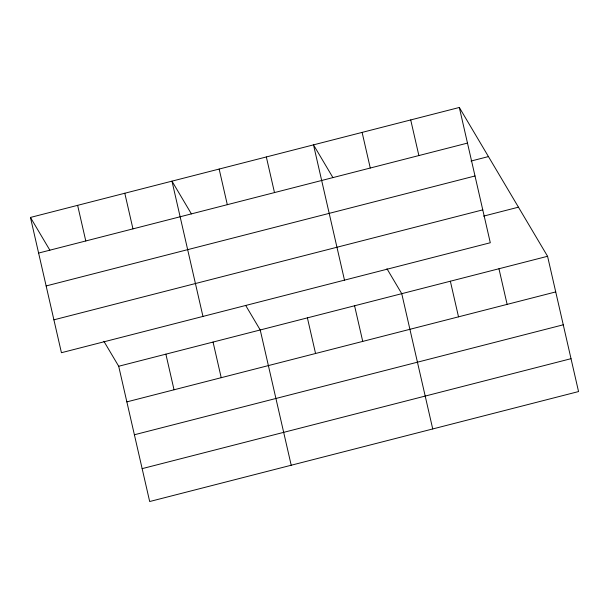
<?xml version="1.0" encoding="UTF-8"?>
<svg xmlns="http://www.w3.org/2000/svg" width="609" height="609" viewBox="0 0 609 609"><rect width="100%" height="100%" fill="white"/><g stroke="black" fill="none" stroke-linecap="round" stroke-linejoin="round"><path stroke-width="0.91" d="M459.323 107.473L490.298 242.747L61.433 352.71L30.45 217.436L459.323 107.473L547.567 256.29L578.55 391.564L149.677 501.527L118.702 366.253L103.903 341.306M38.611 253.062L467.476 143.1M471.016 161.05L488.441 156.582M46.139 285.941L475.012 175.978M53.904 319.824L482.77 209.861M483.599 216.119L518.449 207.182M118.702 366.253L547.567 256.29M126.855 401.879L555.728 291.917M134.391 434.765L563.256 324.803M142.148 468.641L571.021 358.686M332.917 177.6L313.506 144.858L344.488 280.132M386.959 268.736L401.75 293.683L432.733 428.957M191.393 213.888L171.974 181.147L202.957 316.421M245.899 305.802L260.226 329.964L291.209 465.238M30.45 217.436L49.862 250.177M498.961 268.759L507.122 304.378M450.356 281.221L458.516 316.847M410.717 119.935L418.878 155.561M362.111 132.397L370.272 168.023M354.575 305.779L362.736 341.405M307.4 317.875L315.561 353.494M266.331 156.955L274.492 192.581M219.156 169.051L227.309 204.677M213.051 342.06L221.212 377.687M165.876 354.156L174.037 389.783M124.799 193.243L132.96 228.87M77.625 205.34L85.785 240.966"/></g></svg>
